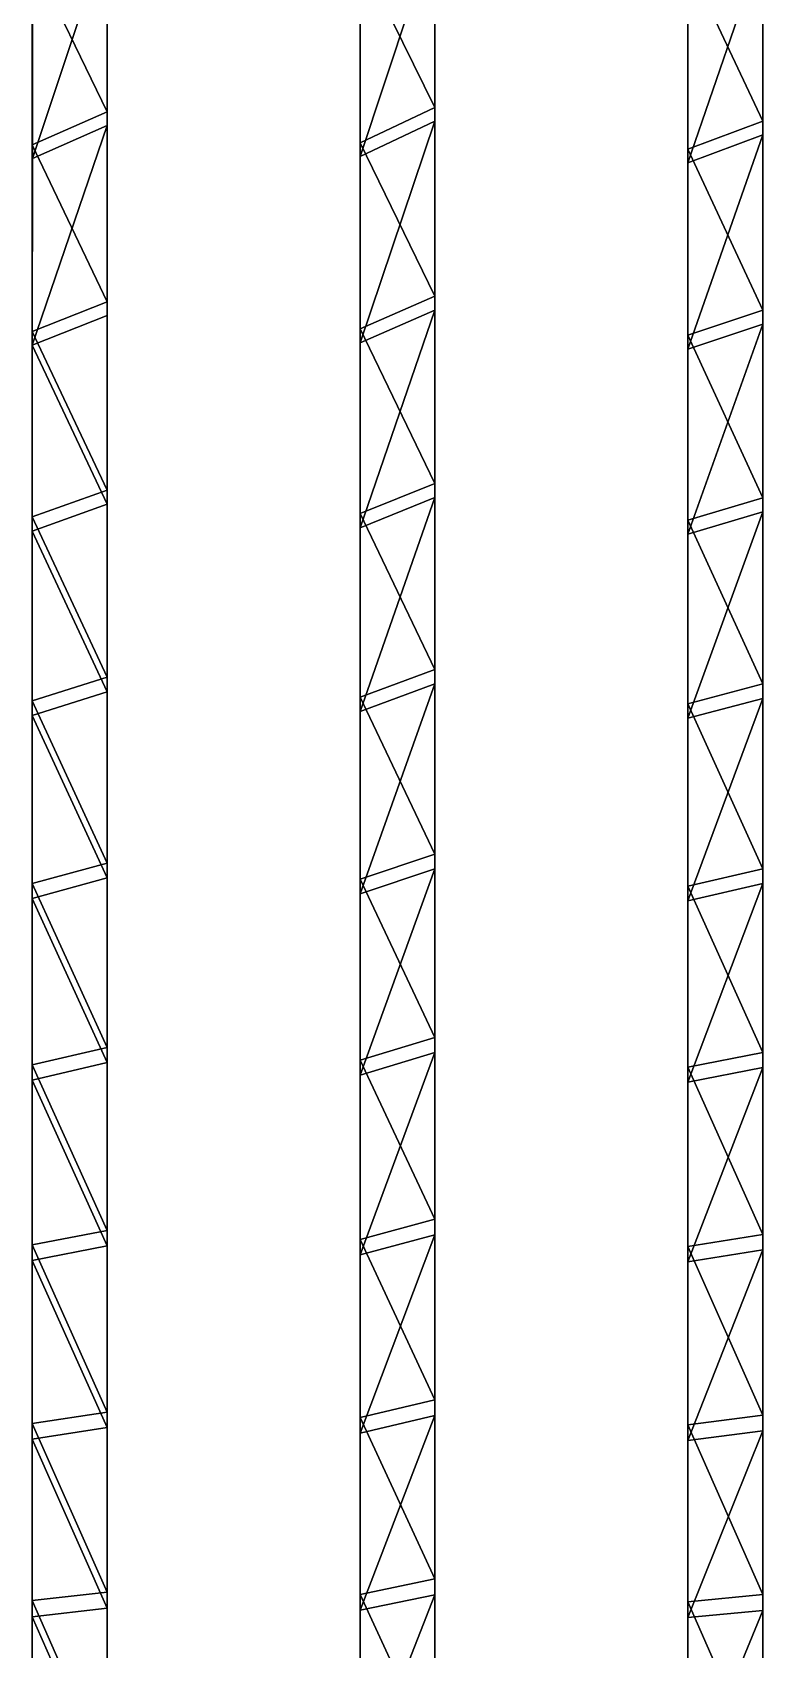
# Model space of a CAD drawing. Header units: inches. Extents: x -754 to 754, y 2181 to 6840.
# Drawn here: x 467 to 727, y 2746 to 3321 of the extents above; entities that cross this region are included whole.
import ezdxf

# ---------------------------------------------------------------- set-up
doc = ezdxf.new("R2010")
doc.units = ezdxf.units.IN
doc.header["$LTSCALE"] = 12.361043
doc.header["$MEASUREMENT"] = 0
for name, color, linetype in [('1', 7, 'CONTINUOUS'), ('12', 7, 'CONTINUOUS'), ('13', 7, 'CONTINUOUS'), ('14', 7, 'CONTINUOUS'), ('22', 7, 'CONTINUOUS'), ('26', 7, 'CONTINUOUS'), ('64', 7, 'CONTINUOUS'), ('65', 7, 'CONTINUOUS'), ('66', 7, 'CONTINUOUS'), ('77', 7, 'CONTINUOUS'), ('78', 7, 'CONTINUOUS'), ('79', 7, 'CONTINUOUS')]:
    doc.layers.add(name, color=color, linetype=linetype)

msp = doc.modelspace()

# ---------------------------------------------------------------- linework, layer by layer
at = {"layer": '1', "color": 7, "linetype": 'CONTINUOUS', "true_color": 0xa89b88}
for points in [[(727, 3289.59, 44933.86), (700.4, 3346.33, 44964.7), (727, 3357.19, 44970.52), (727, 3289.59, 44933.86)], [(700.4, 3279.69, 44928.41), (700.4, 3346.33, 44964.7), (727, 3289.59, 44933.86), (700.4, 3279.69, 44928.41)], [(727, 3222.43, 44896.39), (700.4, 3279.69, 44928.41), (727, 3289.59, 44933.86), (727, 3222.43, 44896.39)], [(700.4, 3213.49, 44891.33), (700.4, 3279.69, 44928.41), (727, 3222.43, 44896.39), (700.4, 3213.49, 44891.33)], [(727, 3155.73, 44858.11), (700.4, 3213.49, 44891.33), (727, 3222.43, 44896.39), (727, 3155.73, 44858.11)], [(700.4, 3147.74, 44853.45), (700.4, 3213.49, 44891.33), (727, 3155.73, 44858.11), (700.4, 3147.74, 44853.45)], [(727, 3089.49, 44819.02), (700.4, 3147.74, 44853.45), (727, 3155.73, 44858.11), (727, 3089.49, 44819.02)], [(700.4, 3082.44, 44814.79), (700.4, 3147.74, 44853.45), (727, 3089.49, 44819.02), (700.4, 3082.44, 44814.79)], [(727, 3023.73, 44779.12), (700.4, 3082.44, 44814.79), (727, 3089.49, 44819.02), (727, 3023.73, 44779.12)], [(700.4, 3017.61, 44775.35), (700.4, 3082.44, 44814.79), (727, 3023.73, 44779.12), (700.4, 3017.61, 44775.35)], [(727, 2958.46, 44738.43), (700.4, 3017.61, 44775.35), (727, 3023.73, 44779.12), (727, 2958.46, 44738.43)], [(700.4, 2953.25, 44735.14), (700.4, 3017.61, 44775.35), (727, 2958.46, 44738.43), (700.4, 2953.25, 44735.14)], [(727, 2893.68, 44696.95), (700.4, 2953.25, 44735.14), (727, 2958.46, 44738.43), (727, 2893.68, 44696.95)], [(700.4, 2889.37, 44694.15), (700.4, 2953.25, 44735.14), (727, 2893.68, 44696.95), (700.4, 2889.37, 44694.15)], [(727, 2829.4, 44654.69), (700.4, 2889.37, 44694.15), (727, 2893.68, 44696.95), (727, 2829.4, 44654.69)], [(700.4, 2825.98, 44652.41), (700.4, 2889.37, 44694.15), (727, 2829.4, 44654.69), (700.4, 2825.98, 44652.41)], [(727, 2765.63, 44611.65), (700.4, 2825.98, 44652.41), (727, 2829.4, 44654.69), (727, 2765.63, 44611.65)], [(700.4, 2763.09, 44609.9), (700.4, 2825.98, 44652.41), (727, 2765.63, 44611.65), (700.4, 2763.09, 44609.9)], [(727, 2702.39, 44567.83), (700.4, 2763.09, 44609.9), (727, 2765.63, 44611.65), (727, 2702.39, 44567.83)], [(700.4, 2700.7, 44566.65), (700.4, 2763.09, 44609.9), (727, 2702.39, 44567.83), (700.4, 2700.7, 44566.65)]]:
    msp.add_3dface(points, dxfattribs=at)
at = {"layer": '12', "color": 7, "linetype": 'CONTINUOUS', "true_color": 0xa89b88}
for points in [[(727, 3284.77, 44942.62), (727, 3352.48, 44979.34), (700.4, 3274.87, 44937.16), (727, 3284.77, 44942.62)], [(727, 3352.48, 44979.34), (700.4, 3341.61, 44973.51), (700.4, 3274.87, 44937.16), (727, 3352.48, 44979.34)], [(727, 3217.49, 44905.08), (727, 3284.77, 44942.62), (700.4, 3208.56, 44900.02), (727, 3217.49, 44905.08)], [(727, 3284.77, 44942.62), (700.4, 3274.87, 44937.16), (700.4, 3208.56, 44900.02), (727, 3284.77, 44942.62)], [(727, 3150.68, 44866.73), (727, 3217.49, 44905.08), (700.4, 3142.7, 44862.08), (727, 3150.68, 44866.73)], [(727, 3217.49, 44905.08), (700.4, 3208.56, 44900.02), (700.4, 3142.7, 44862.08), (727, 3217.49, 44905.08)], [(727, 3084.34, 44827.57), (727, 3150.68, 44866.73), (700.4, 3077.3, 44823.35), (727, 3084.34, 44827.57)], [(727, 3150.68, 44866.73), (700.4, 3142.7, 44862.08), (700.4, 3077.3, 44823.35), (727, 3150.68, 44866.73)], [(727, 3018.49, 44787.62), (727, 3084.34, 44827.57), (700.4, 3012.36, 44783.85), (727, 3018.49, 44787.62)], [(727, 3084.34, 44827.57), (700.4, 3077.3, 44823.35), (700.4, 3012.36, 44783.85), (727, 3084.34, 44827.57)], [(727, 2953.12, 44746.87), (727, 3018.49, 44787.62), (700.4, 2947.9, 44743.58), (727, 2953.12, 44746.87)], [(727, 3018.49, 44787.62), (700.4, 3012.36, 44783.85), (700.4, 2947.9, 44743.58), (727, 3018.49, 44787.62)], [(727, 2888.23, 44705.33), (727, 2953.12, 44746.87), (700.4, 2883.93, 44702.53), (727, 2888.23, 44705.33)], [(727, 2953.12, 44746.87), (700.4, 2947.9, 44743.58), (700.4, 2883.93, 44702.53), (727, 2953.12, 44746.87)], [(727, 2823.85, 44663), (727, 2888.23, 44705.33), (700.4, 2820.43, 44660.72), (727, 2823.85, 44663)], [(727, 2888.23, 44705.33), (700.4, 2883.93, 44702.53), (700.4, 2820.43, 44660.72), (727, 2888.23, 44705.33)], [(727, 2759.98, 44619.89), (727, 2823.85, 44663), (700.4, 2757.43, 44618.15), (727, 2759.98, 44619.89)], [(727, 2823.85, 44663), (700.4, 2820.43, 44660.72), (700.4, 2757.43, 44618.15), (727, 2823.85, 44663)], [(727, 2696.63, 44576), (727, 2759.98, 44619.89), (700.4, 2694.95, 44574.82), (727, 2696.63, 44576)], [(727, 2759.98, 44619.89), (700.4, 2757.43, 44618.15), (700.4, 2694.95, 44574.82), (727, 2759.98, 44619.89)]]:
    msp.add_3dface(points, dxfattribs=at)
at = {"layer": '13', "color": 7, "linetype": 'CONTINUOUS', "true_color": 0xa89b88}
for points in [[(727, 3289.59, 44933.86), (727, 3357.19, 44970.52), (727, 3352.48, 44979.34), (727, 3289.59, 44933.86)], [(727, 3284.77, 44942.62), (727, 3289.59, 44933.86), (727, 3352.48, 44979.34), (727, 3284.77, 44942.62)], [(727, 3222.43, 44896.39), (727, 3289.59, 44933.86), (727, 3284.77, 44942.62), (727, 3222.43, 44896.39)], [(727, 3217.49, 44905.08), (727, 3222.43, 44896.39), (727, 3284.77, 44942.62), (727, 3217.49, 44905.08)], [(727, 3155.73, 44858.11), (727, 3222.43, 44896.39), (727, 3217.49, 44905.08), (727, 3155.73, 44858.11)], [(727, 3150.68, 44866.73), (727, 3155.73, 44858.11), (727, 3217.49, 44905.08), (727, 3150.68, 44866.73)], [(727, 3089.49, 44819.02), (727, 3155.73, 44858.11), (727, 3150.68, 44866.73), (727, 3089.49, 44819.02)], [(727, 3084.34, 44827.57), (727, 3089.49, 44819.02), (727, 3150.68, 44866.73), (727, 3084.34, 44827.57)], [(727, 3023.73, 44779.12), (727, 3089.49, 44819.02), (727, 3084.34, 44827.57), (727, 3023.73, 44779.12)], [(727, 3018.49, 44787.62), (727, 3023.73, 44779.12), (727, 3084.34, 44827.57), (727, 3018.49, 44787.62)], [(727, 2958.46, 44738.43), (727, 3023.73, 44779.12), (727, 3018.49, 44787.62), (727, 2958.46, 44738.43)], [(727, 2953.12, 44746.87), (727, 2958.46, 44738.43), (727, 3018.49, 44787.62), (727, 2953.12, 44746.87)], [(727, 2893.68, 44696.95), (727, 2958.46, 44738.43), (727, 2953.12, 44746.87), (727, 2893.68, 44696.95)], [(727, 2888.23, 44705.33), (727, 2893.68, 44696.95), (727, 2953.12, 44746.87), (727, 2888.23, 44705.33)], [(727, 2829.4, 44654.69), (727, 2893.68, 44696.95), (727, 2888.23, 44705.33), (727, 2829.4, 44654.69)], [(727, 2823.85, 44663), (727, 2829.4, 44654.69), (727, 2888.23, 44705.33), (727, 2823.85, 44663)], [(727, 2765.63, 44611.65), (727, 2829.4, 44654.69), (727, 2823.85, 44663), (727, 2765.63, 44611.65)], [(727, 2759.98, 44619.89), (727, 2765.63, 44611.65), (727, 2823.85, 44663), (727, 2759.98, 44619.89)], [(727, 2702.39, 44567.83), (727, 2765.63, 44611.65), (727, 2759.98, 44619.89), (727, 2702.39, 44567.83)], [(727, 2696.63, 44576), (727, 2702.39, 44567.83), (727, 2759.98, 44619.89), (727, 2696.63, 44576)]]:
    msp.add_3dface(points, dxfattribs=at)
at = {"layer": '14', "color": 7, "linetype": 'CONTINUOUS', "true_color": 0xa89b88}
for points in [[(700.4, 3346.33, 44964.7), (700.4, 3279.69, 44928.41), (700.4, 3274.87, 44937.16), (700.4, 3346.33, 44964.7)], [(700.4, 3341.61, 44973.51), (700.4, 3346.33, 44964.7), (700.4, 3274.87, 44937.16), (700.4, 3341.61, 44973.51)], [(700.4, 3279.69, 44928.41), (700.4, 3213.49, 44891.33), (700.4, 3208.56, 44900.02), (700.4, 3279.69, 44928.41)], [(700.4, 3274.87, 44937.16), (700.4, 3279.69, 44928.41), (700.4, 3208.56, 44900.02), (700.4, 3274.87, 44937.16)], [(700.4, 3213.49, 44891.33), (700.4, 3147.74, 44853.45), (700.4, 3208.56, 44900.02), (700.4, 3213.49, 44891.33)], [(700.4, 3208.56, 44900.02), (700.4, 3147.74, 44853.45), (700.4, 3142.7, 44862.08), (700.4, 3208.56, 44900.02)], [(700.4, 3147.74, 44853.45), (700.4, 3082.44, 44814.79), (700.4, 3142.7, 44862.08), (700.4, 3147.74, 44853.45)], [(700.4, 3142.7, 44862.08), (700.4, 3082.44, 44814.79), (700.4, 3077.3, 44823.35), (700.4, 3142.7, 44862.08)], [(700.4, 3082.44, 44814.79), (700.4, 3017.61, 44775.35), (700.4, 3077.3, 44823.35), (700.4, 3082.44, 44814.79)], [(700.4, 3077.3, 44823.35), (700.4, 3017.61, 44775.35), (700.4, 3012.36, 44783.85), (700.4, 3077.3, 44823.35)], [(700.4, 3017.61, 44775.35), (700.4, 2953.25, 44735.14), (700.4, 3012.36, 44783.85), (700.4, 3017.61, 44775.35)], [(700.4, 3012.36, 44783.85), (700.4, 2953.25, 44735.14), (700.4, 2947.9, 44743.58), (700.4, 3012.36, 44783.85)], [(700.4, 2953.25, 44735.14), (700.4, 2889.37, 44694.15), (700.4, 2947.9, 44743.58), (700.4, 2953.25, 44735.14)], [(700.4, 2947.9, 44743.58), (700.4, 2889.37, 44694.15), (700.4, 2883.93, 44702.53), (700.4, 2947.9, 44743.58)], [(700.4, 2889.37, 44694.15), (700.4, 2825.98, 44652.41), (700.4, 2883.93, 44702.53), (700.4, 2889.37, 44694.15)], [(700.4, 2883.93, 44702.53), (700.4, 2825.98, 44652.41), (700.4, 2820.43, 44660.72), (700.4, 2883.93, 44702.53)], [(700.4, 2825.98, 44652.41), (700.4, 2763.09, 44609.9), (700.4, 2820.43, 44660.72), (700.4, 2825.98, 44652.41)], [(700.4, 2820.43, 44660.72), (700.4, 2763.09, 44609.9), (700.4, 2757.43, 44618.15), (700.4, 2820.43, 44660.72)], [(700.4, 2763.09, 44609.9), (700.4, 2700.7, 44566.65), (700.4, 2757.43, 44618.15), (700.4, 2763.09, 44609.9)], [(700.4, 2757.43, 44618.15), (700.4, 2700.7, 44566.65), (700.4, 2694.95, 44574.82), (700.4, 2757.43, 44618.15)]]:
    msp.add_3dface(points, dxfattribs=at)
at = {"layer": '22', "color": 7, "linetype": 'CONTINUOUS', "true_color": 0xa89b88}
for points in [[(610.3, 3294.46, 44936.55), (583.7, 3348.53, 44965.89), (610.3, 3361.98, 44973.08), (610.3, 3294.46, 44936.55)], [(583.7, 3281.93, 44929.65), (583.7, 3348.53, 44965.89), (610.3, 3294.46, 44936.55), (583.7, 3281.93, 44929.65)], [(610.3, 3227.4, 44899.21), (583.7, 3281.93, 44929.65), (610.3, 3294.46, 44936.55), (610.3, 3227.4, 44899.21)], [(583.7, 3215.78, 44892.63), (583.7, 3281.93, 44929.65), (610.3, 3227.4, 44899.21), (583.7, 3215.78, 44892.63)], [(610.3, 3160.79, 44861.06), (583.7, 3215.78, 44892.63), (610.3, 3227.4, 44899.21), (610.3, 3160.79, 44861.06)], [(583.7, 3150.07, 44854.82), (583.7, 3215.78, 44892.63), (610.3, 3160.79, 44861.06), (583.7, 3150.07, 44854.82)], [(610.3, 3094.64, 44822.1), (583.7, 3150.07, 44854.82), (610.3, 3160.79, 44861.06), (610.3, 3094.64, 44822.1)], [(583.7, 3084.82, 44816.23), (583.7, 3150.07, 44854.82), (610.3, 3094.64, 44822.1), (583.7, 3084.82, 44816.23)], [(610.3, 3028.97, 44782.35), (583.7, 3084.82, 44816.23), (610.3, 3094.64, 44822.1), (610.3, 3028.97, 44782.35)], [(583.7, 3020.03, 44776.86), (583.7, 3084.82, 44816.23), (610.3, 3028.97, 44782.35), (583.7, 3020.03, 44776.86)], [(610.3, 2963.78, 44741.81), (583.7, 3020.03, 44776.86), (610.3, 3028.97, 44782.35), (610.3, 2963.78, 44741.81)], [(583.7, 2955.72, 44736.71), (583.7, 3020.03, 44776.86), (610.3, 2963.78, 44741.81), (583.7, 2955.72, 44736.71)], [(610.3, 2899.09, 44700.48), (583.7, 2955.72, 44736.71), (610.3, 2963.78, 44741.81), (610.3, 2899.09, 44700.48)], [(583.7, 2891.89, 44695.8), (583.7, 2955.72, 44736.71), (610.3, 2899.09, 44700.48), (583.7, 2891.89, 44695.8)], [(610.3, 2834.9, 44658.36), (583.7, 2891.89, 44695.8), (610.3, 2899.09, 44700.48), (610.3, 2834.9, 44658.36)], [(583.7, 2828.54, 44654.13), (583.7, 2891.89, 44695.8), (610.3, 2834.9, 44658.36), (583.7, 2828.54, 44654.13)], [(610.3, 2771.22, 44615.47), (583.7, 2828.54, 44654.13), (610.3, 2834.9, 44658.36), (610.3, 2771.22, 44615.47)], [(583.7, 2765.7, 44611.71), (583.7, 2828.54, 44654.13), (610.3, 2771.22, 44615.47), (583.7, 2765.7, 44611.71)], [(610.3, 2708.06, 44571.81), (583.7, 2765.7, 44611.71), (610.3, 2771.22, 44615.47), (610.3, 2708.06, 44571.81)], [(583.7, 2703.37, 44568.53), (583.7, 2765.7, 44611.71), (610.3, 2708.06, 44571.81), (583.7, 2703.37, 44568.53)]]:
    msp.add_3dface(points, dxfattribs=at)
at = {"layer": '26', "color": 7, "linetype": 'CONTINUOUS', "true_color": 0xa89b88}
for points in [[(493.6, 3292.93, 44935.69), (467, 3348.03, 44965.6), (493.6, 3360.87, 44972.47), (493.6, 3292.93, 44935.69)], [(467, 3281.23, 44929.25), (467, 3348.03, 44965.6), (493.6, 3292.93, 44935.69), (467, 3281.23, 44929.25)], [(493.6, 3225.44, 44898.09), (467, 3281.23, 44929.25), (493.6, 3292.93, 44935.69), (493.6, 3225.44, 44898.09)], [(467, 3214.88, 44892.1), (467, 3281.23, 44929.25), (493.6, 3225.44, 44898.09), (467, 3214.88, 44892.1)], [(493.6, 3158.41, 44859.66), (467, 3214.88, 44892.1), (493.6, 3225.44, 44898.09), (493.6, 3158.41, 44859.66)], [(467, 3148.97, 44854.16), (467, 3214.88, 44892.1), (493.6, 3158.41, 44859.66), (467, 3148.97, 44854.16)], [(493.6, 3091.86, 44820.42), (467, 3148.97, 44854.16), (493.6, 3158.41, 44859.66), (493.6, 3091.86, 44820.42)], [(467, 3083.53, 44815.43), (467, 3148.97, 44854.16), (493.6, 3091.86, 44820.42), (467, 3083.53, 44815.43)], [(493.6, 3025.78, 44780.38), (467, 3083.53, 44815.43), (493.6, 3091.86, 44820.42), (493.6, 3025.78, 44780.38)], [(467, 3018.55, 44775.92), (467, 3083.53, 44815.43), (493.6, 3025.78, 44780.38), (467, 3018.55, 44775.92)], [(493.6, 2960.2, 44739.53), (467, 3018.55, 44775.92), (493.6, 3025.78, 44780.38), (493.6, 2960.2, 44739.53)], [(467, 2954.04, 44735.64), (467, 3018.55, 44775.92), (493.6, 2960.2, 44739.53), (467, 2954.04, 44735.64)], [(493.6, 2895.11, 44697.88), (467, 2954.04, 44735.64), (493.6, 2960.2, 44739.53), (493.6, 2895.11, 44697.88)], [(467, 2890.02, 44694.58), (467, 2954.04, 44735.64), (493.6, 2895.11, 44697.88), (467, 2890.02, 44694.58)], [(493.6, 2830.54, 44655.44), (467, 2890.02, 44694.58), (493.6, 2895.11, 44697.88), (493.6, 2830.54, 44655.44)], [(467, 2826.5, 44652.75), (467, 2890.02, 44694.58), (493.6, 2830.54, 44655.44), (467, 2826.5, 44652.75)], [(493.6, 2766.48, 44612.22), (467, 2826.5, 44652.75), (493.6, 2830.54, 44655.44), (493.6, 2766.48, 44612.22)], [(467, 2763.47, 44610.16), (467, 2826.5, 44652.75), (493.6, 2766.48, 44612.22), (467, 2763.47, 44610.16)], [(493.6, 2702.94, 44568.22), (467, 2763.47, 44610.16), (493.6, 2766.48, 44612.22), (493.6, 2702.94, 44568.22)], [(467, 2700.95, 44566.82), (467, 2763.47, 44610.16), (493.6, 2702.94, 44568.22), (467, 2700.95, 44566.82)]]:
    msp.add_3dface(points, dxfattribs=at)
at = {"layer": '64', "color": 7, "linetype": 'CONTINUOUS', "true_color": 0xa89b88}
for points in [[(583.71, 3343.82, 44974.7), (583.71, 3277.12, 44938.42), (610.29, 3357.27, 44981.9), (583.71, 3343.82, 44974.7)], [(583.71, 3277.12, 44938.42), (610.29, 3289.64, 44945.31), (610.29, 3357.27, 44981.9), (583.71, 3277.12, 44938.42)], [(583.71, 3277.12, 44938.42), (583.7, 3210.86, 44901.34), (610.29, 3289.64, 44945.31), (583.71, 3277.12, 44938.42)], [(583.7, 3210.86, 44901.34), (610.29, 3222.47, 44907.91), (610.29, 3289.64, 44945.31), (583.7, 3210.86, 44901.34)], [(583.7, 3210.86, 44901.34), (583.7, 3145.05, 44863.47), (610.29, 3222.47, 44907.91), (583.7, 3210.86, 44901.34)], [(583.7, 3145.05, 44863.47), (610.3, 3155.76, 44869.7), (610.29, 3222.47, 44907.91), (583.7, 3145.05, 44863.47)], [(583.7, 3145.05, 44863.47), (583.7, 3079.69, 44824.81), (610.3, 3155.76, 44869.7), (583.7, 3145.05, 44863.47)], [(583.7, 3079.69, 44824.81), (610.3, 3089.51, 44830.68), (610.3, 3155.76, 44869.7), (583.7, 3079.69, 44824.81)], [(583.7, 3079.69, 44824.81), (583.7, 3014.8, 44785.37), (610.3, 3089.51, 44830.68), (583.7, 3079.69, 44824.81)], [(583.7, 3014.8, 44785.37), (610.3, 3023.73, 44790.86), (610.3, 3089.51, 44830.68), (583.7, 3014.8, 44785.37)], [(583.7, 3014.8, 44785.37), (583.7, 2950.38, 44745.16), (610.3, 3023.73, 44790.86), (583.7, 3014.8, 44785.37)], [(583.7, 2950.38, 44745.16), (610.3, 2958.42, 44750.24), (610.3, 3023.73, 44790.86), (583.7, 2950.38, 44745.16)], [(583.7, 2950.38, 44745.16), (583.7, 2886.44, 44704.18), (610.3, 2958.42, 44750.24), (583.7, 2950.38, 44745.16)], [(583.7, 2886.44, 44704.18), (610.3, 2893.61, 44708.82), (610.3, 2958.42, 44750.24), (583.7, 2886.44, 44704.18)], [(583.7, 2886.44, 44704.18), (583.7, 2823, 44662.43), (610.3, 2893.61, 44708.82), (583.7, 2886.44, 44704.18)], [(583.7, 2823, 44662.43), (610.3, 2829.29, 44666.63), (610.3, 2893.61, 44708.82), (583.7, 2823, 44662.43)], [(583.7, 2823, 44662.43), (583.7, 2760.06, 44619.94), (610.3, 2829.29, 44666.63), (583.7, 2823, 44662.43)], [(583.7, 2760.06, 44619.94), (610.3, 2765.49, 44623.65), (610.3, 2829.29, 44666.63), (583.7, 2760.06, 44619.94)], [(583.7, 2760.06, 44619.94), (583.7, 2697.63, 44576.7), (610.3, 2765.49, 44623.65), (583.7, 2760.06, 44619.94)], [(583.7, 2697.63, 44576.7), (610.3, 2702.21, 44579.91), (610.3, 2765.49, 44623.65), (583.7, 2697.63, 44576.7)]]:
    msp.add_3dface(points, dxfattribs=at)
at = {"layer": '65', "color": 7, "linetype": 'CONTINUOUS', "true_color": 0xa89b88}
for points in [[(583.7, 3348.53, 44965.89), (583.7, 3281.93, 44929.65), (583.71, 3277.12, 44938.42), (583.7, 3348.53, 44965.89)], [(583.71, 3343.82, 44974.7), (583.7, 3348.53, 44965.89), (583.71, 3277.12, 44938.42), (583.71, 3343.82, 44974.7)], [(583.7, 3281.93, 44929.65), (583.7, 3215.78, 44892.63), (583.7, 3210.86, 44901.34), (583.7, 3281.93, 44929.65)], [(583.71, 3277.12, 44938.42), (583.7, 3281.93, 44929.65), (583.7, 3210.86, 44901.34), (583.71, 3277.12, 44938.42)], [(583.7, 3215.78, 44892.63), (583.7, 3150.07, 44854.82), (583.7, 3145.05, 44863.47), (583.7, 3215.78, 44892.63)], [(583.7, 3210.86, 44901.34), (583.7, 3215.78, 44892.63), (583.7, 3145.05, 44863.47), (583.7, 3210.86, 44901.34)], [(583.7, 3150.07, 44854.82), (583.7, 3084.82, 44816.23), (583.7, 3079.69, 44824.81), (583.7, 3150.07, 44854.82)], [(583.7, 3145.05, 44863.47), (583.7, 3150.07, 44854.82), (583.7, 3079.69, 44824.81), (583.7, 3145.05, 44863.47)], [(583.7, 3084.82, 44816.23), (583.7, 3020.03, 44776.86), (583.7, 3014.8, 44785.37), (583.7, 3084.82, 44816.23)], [(583.7, 3079.69, 44824.81), (583.7, 3084.82, 44816.23), (583.7, 3014.8, 44785.37), (583.7, 3079.69, 44824.81)], [(583.7, 3020.03, 44776.86), (583.7, 2955.72, 44736.71), (583.7, 3014.8, 44785.37), (583.7, 3020.03, 44776.86)], [(583.7, 3014.8, 44785.37), (583.7, 2955.72, 44736.71), (583.7, 2950.38, 44745.16), (583.7, 3014.8, 44785.37)], [(583.7, 2955.72, 44736.71), (583.7, 2891.89, 44695.8), (583.7, 2950.38, 44745.16), (583.7, 2955.72, 44736.71)], [(583.7, 2950.38, 44745.16), (583.7, 2891.89, 44695.8), (583.7, 2886.44, 44704.18), (583.7, 2950.38, 44745.16)], [(583.7, 2891.89, 44695.8), (583.7, 2828.54, 44654.13), (583.7, 2886.44, 44704.18), (583.7, 2891.89, 44695.8)], [(583.7, 2886.44, 44704.18), (583.7, 2828.54, 44654.13), (583.7, 2823, 44662.43), (583.7, 2886.44, 44704.18)], [(583.7, 2828.54, 44654.13), (583.7, 2765.7, 44611.71), (583.7, 2823, 44662.43), (583.7, 2828.54, 44654.13)], [(583.7, 2823, 44662.43), (583.7, 2765.7, 44611.71), (583.7, 2760.06, 44619.94), (583.7, 2823, 44662.43)], [(583.7, 2765.7, 44611.71), (583.7, 2703.37, 44568.53), (583.7, 2760.06, 44619.94), (583.7, 2765.7, 44611.71)], [(583.7, 2760.06, 44619.94), (583.7, 2703.37, 44568.53), (583.7, 2697.63, 44576.7), (583.7, 2760.06, 44619.94)]]:
    msp.add_3dface(points, dxfattribs=at)
at = {"layer": '66', "color": 7, "linetype": 'CONTINUOUS', "true_color": 0xa89b88}
for points in [[(610.3, 3294.46, 44936.55), (610.3, 3361.98, 44973.08), (610.29, 3357.27, 44981.9), (610.3, 3294.46, 44936.55)], [(610.29, 3289.64, 44945.31), (610.3, 3294.46, 44936.55), (610.29, 3357.27, 44981.9), (610.29, 3289.64, 44945.31)], [(610.3, 3227.4, 44899.21), (610.3, 3294.46, 44936.55), (610.29, 3289.64, 44945.31), (610.3, 3227.4, 44899.21)], [(610.29, 3222.47, 44907.91), (610.3, 3227.4, 44899.21), (610.29, 3289.64, 44945.31), (610.29, 3222.47, 44907.91)], [(610.3, 3160.79, 44861.06), (610.3, 3227.4, 44899.21), (610.29, 3222.47, 44907.91), (610.3, 3160.79, 44861.06)], [(610.3, 3155.76, 44869.7), (610.3, 3160.79, 44861.06), (610.29, 3222.47, 44907.91), (610.3, 3155.76, 44869.7)], [(610.3, 3094.64, 44822.1), (610.3, 3160.79, 44861.06), (610.3, 3155.76, 44869.7), (610.3, 3094.64, 44822.1)], [(610.3, 3089.51, 44830.68), (610.3, 3094.64, 44822.1), (610.3, 3155.76, 44869.7), (610.3, 3089.51, 44830.68)], [(610.3, 3028.97, 44782.35), (610.3, 3094.64, 44822.1), (610.3, 3089.51, 44830.68), (610.3, 3028.97, 44782.35)], [(610.3, 3023.73, 44790.86), (610.3, 3028.97, 44782.35), (610.3, 3089.51, 44830.68), (610.3, 3023.73, 44790.86)], [(610.3, 2963.78, 44741.81), (610.3, 3028.97, 44782.35), (610.3, 3023.73, 44790.86), (610.3, 2963.78, 44741.81)], [(610.3, 2958.42, 44750.24), (610.3, 2963.78, 44741.81), (610.3, 3023.73, 44790.86), (610.3, 2958.42, 44750.24)], [(610.3, 2899.09, 44700.48), (610.3, 2963.78, 44741.81), (610.3, 2958.42, 44750.24), (610.3, 2899.09, 44700.48)], [(610.3, 2893.61, 44708.82), (610.3, 2899.09, 44700.48), (610.3, 2958.42, 44750.24), (610.3, 2893.61, 44708.82)], [(610.3, 2834.9, 44658.36), (610.3, 2899.09, 44700.48), (610.3, 2893.61, 44708.82), (610.3, 2834.9, 44658.36)], [(610.3, 2829.29, 44666.63), (610.3, 2834.9, 44658.36), (610.3, 2893.61, 44708.82), (610.3, 2829.29, 44666.63)], [(610.3, 2771.22, 44615.47), (610.3, 2834.9, 44658.36), (610.3, 2829.29, 44666.63), (610.3, 2771.22, 44615.47)], [(610.3, 2765.49, 44623.65), (610.3, 2771.22, 44615.47), (610.3, 2829.29, 44666.63), (610.3, 2765.49, 44623.65)], [(610.3, 2708.06, 44571.81), (610.3, 2771.22, 44615.47), (610.3, 2765.49, 44623.65), (610.3, 2708.06, 44571.81)], [(610.3, 2702.21, 44579.91), (610.3, 2708.06, 44571.81), (610.3, 2765.49, 44623.65), (610.3, 2702.21, 44579.91)]]:
    msp.add_3dface(points, dxfattribs=at)
at = {"layer": '77', "color": 7, "linetype": 'CONTINUOUS', "true_color": 0xa89b88}
for points in [[(467.01, 3343.35, 44974.44), (467.01, 3276.41, 44938.01), (493.59, 3356.15, 44981.29), (467.01, 3343.35, 44974.44)], [(467.01, 3276.41, 44938.01), (493.59, 3288.1, 44944.45), (493.59, 3356.15, 44981.29), (467.01, 3276.41, 44938.01)], [(467.01, 3276.41, 44938.01), (467, 3209.92, 44900.79), (493.59, 3288.1, 44944.45), (467.01, 3276.41, 44938.01)], [(467, 3209.92, 44900.79), (493.6, 3220.51, 44906.79), (493.59, 3288.1, 44944.45), (467, 3209.92, 44900.79)], [(467, 3209.92, 44900.79), (493.6, 3153.38, 44868.3), (493.6, 3220.51, 44906.79), (467, 3209.92, 44900.79)], [(467, 3209.92, 44900.79), (467, 3143.88, 44862.77), (493.6, 3153.38, 44868.3), (467, 3209.92, 44900.79)], [(467, 3143.88, 44862.77), (493.6, 3086.72, 44829), (493.6, 3153.38, 44868.3), (467, 3143.88, 44862.77)], [(467, 3143.88, 44862.77), (467, 3078.31, 44823.96), (493.6, 3086.72, 44829), (467, 3143.88, 44862.77)], [(467, 3078.31, 44823.96), (493.6, 3020.54, 44788.89), (493.6, 3086.72, 44829), (467, 3078.31, 44823.96)], [(467, 3078.31, 44823.96), (467, 3013.21, 44784.38), (493.6, 3020.54, 44788.89), (467, 3078.31, 44823.96)], [(467, 3013.21, 44784.38), (493.6, 2954.85, 44747.97), (493.6, 3020.54, 44788.89), (467, 3013.21, 44784.38)], [(467, 3013.21, 44784.38), (467, 2948.6, 44744.02), (493.6, 2954.85, 44747.97), (467, 3013.21, 44784.38)], [(467, 2948.6, 44744.02), (493.6, 2889.67, 44706.26), (493.6, 2954.85, 44747.97), (467, 2948.6, 44744.02)], [(467, 2948.6, 44744.02), (467, 2884.48, 44702.89), (493.6, 2889.67, 44706.26), (467, 2948.6, 44744.02)], [(467, 2884.48, 44702.89), (493.6, 2824.99, 44663.76), (493.6, 2889.67, 44706.26), (467, 2884.48, 44702.89)], [(467, 2884.48, 44702.89), (467, 2820.85, 44661), (493.6, 2824.99, 44663.76), (467, 2884.48, 44702.89)], [(467, 2820.85, 44661), (493.6, 2760.83, 44620.47), (493.6, 2824.99, 44663.76), (467, 2820.85, 44661)], [(467, 2820.85, 44661), (467, 2757.72, 44618.34), (493.6, 2760.83, 44620.47), (467, 2820.85, 44661)], [(467, 2757.72, 44618.34), (493.6, 2697.19, 44576.4), (493.6, 2760.83, 44620.47), (467, 2757.72, 44618.34)], [(467, 2757.72, 44618.34), (467, 2695.12, 44574.95), (493.6, 2697.19, 44576.4), (467, 2757.72, 44618.34)]]:
    msp.add_3dface(points, dxfattribs=at)
at = {"layer": '78', "color": 7, "linetype": 'CONTINUOUS', "true_color": 0xa89b88}
for points in [[(467, 3348.03, 44965.6), (467, 3281.23, 44929.25), (467.01, 3276.41, 44938.01), (467, 3348.03, 44965.6)], [(467.01, 3343.35, 44974.44), (467, 3348.03, 44965.6), (467.01, 3276.41, 44938.01), (467.01, 3343.35, 44974.44)], [(467, 3281.23, 44929.25), (467, 3214.88, 44892.1), (467.01, 3276.41, 44938.01), (467, 3281.23, 44929.25)], [(467.01, 3276.41, 44938.01), (467, 3214.88, 44892.1), (467, 3209.92, 44900.79), (467.01, 3276.41, 44938.01)], [(467, 3214.88, 44892.1), (467, 3148.97, 44854.16), (467, 3209.92, 44900.79), (467, 3214.88, 44892.1)], [(467, 3209.92, 44900.79), (467, 3148.97, 44854.16), (467, 3143.88, 44862.77), (467, 3209.92, 44900.79)], [(467, 3148.97, 44854.16), (467, 3083.53, 44815.43), (467, 3143.88, 44862.77), (467, 3148.97, 44854.16)], [(467, 3143.88, 44862.77), (467, 3083.53, 44815.43), (467, 3078.31, 44823.96), (467, 3143.88, 44862.77)], [(467, 3083.53, 44815.43), (467, 3018.55, 44775.92), (467, 3078.31, 44823.96), (467, 3083.53, 44815.43)], [(467, 3078.31, 44823.96), (467, 3018.55, 44775.92), (467, 3013.21, 44784.38), (467, 3078.31, 44823.96)], [(467, 3018.55, 44775.92), (467, 2954.04, 44735.64), (467, 3013.21, 44784.38), (467, 3018.55, 44775.92)], [(467, 3013.21, 44784.38), (467, 2954.04, 44735.64), (467, 2948.6, 44744.02), (467, 3013.21, 44784.38)], [(467, 2954.04, 44735.64), (467, 2890.02, 44694.58), (467, 2948.6, 44744.02), (467, 2954.04, 44735.64)], [(467, 2948.6, 44744.02), (467, 2890.02, 44694.58), (467, 2884.48, 44702.89), (467, 2948.6, 44744.02)], [(467, 2890.02, 44694.58), (467, 2826.5, 44652.75), (467, 2884.48, 44702.89), (467, 2890.02, 44694.58)], [(467, 2884.48, 44702.89), (467, 2826.5, 44652.75), (467, 2820.85, 44661), (467, 2884.48, 44702.89)], [(467, 2826.5, 44652.75), (467, 2763.47, 44610.16), (467, 2820.85, 44661), (467, 2826.5, 44652.75)], [(467, 2820.85, 44661), (467, 2763.47, 44610.16), (467, 2757.72, 44618.34), (467, 2820.85, 44661)], [(467, 2763.47, 44610.16), (467, 2700.95, 44566.82), (467, 2757.72, 44618.34), (467, 2763.47, 44610.16)], [(467, 2757.72, 44618.34), (467, 2700.95, 44566.82), (467, 2695.12, 44574.95), (467, 2757.72, 44618.34)]]:
    msp.add_3dface(points, dxfattribs=at)
at = {"layer": '79', "color": 7, "linetype": 'CONTINUOUS', "true_color": 0xa89b88}
for points in [[(493.6, 3292.93, 44935.69), (493.6, 3360.87, 44972.47), (493.59, 3356.15, 44981.29), (493.6, 3292.93, 44935.69)], [(493.59, 3288.1, 44944.45), (493.6, 3292.93, 44935.69), (493.59, 3356.15, 44981.29), (493.59, 3288.1, 44944.45)], [(493.6, 3225.44, 44898.09), (493.6, 3292.93, 44935.69), (493.59, 3288.1, 44944.45), (493.6, 3225.44, 44898.09)], [(493.6, 3220.51, 44906.79), (493.6, 3225.44, 44898.09), (493.59, 3288.1, 44944.45), (493.6, 3220.51, 44906.79)], [(493.6, 3158.41, 44859.66), (493.6, 3225.44, 44898.09), (493.6, 3220.51, 44906.79), (493.6, 3158.41, 44859.66)], [(493.6, 3153.38, 44868.3), (493.6, 3158.41, 44859.66), (493.6, 3220.51, 44906.79), (493.6, 3153.38, 44868.3)], [(493.6, 3091.86, 44820.42), (493.6, 3158.41, 44859.66), (493.6, 3153.38, 44868.3), (493.6, 3091.86, 44820.42)], [(493.6, 3086.72, 44829), (493.6, 3091.86, 44820.42), (493.6, 3153.38, 44868.3), (493.6, 3086.72, 44829)], [(493.6, 3025.78, 44780.38), (493.6, 3091.86, 44820.42), (493.6, 3086.72, 44829), (493.6, 3025.78, 44780.38)], [(493.6, 3020.54, 44788.89), (493.6, 3025.78, 44780.38), (493.6, 3086.72, 44829), (493.6, 3020.54, 44788.89)], [(493.6, 2960.2, 44739.53), (493.6, 3025.78, 44780.38), (493.6, 3020.54, 44788.89), (493.6, 2960.2, 44739.53)], [(493.6, 2954.85, 44747.97), (493.6, 2960.2, 44739.53), (493.6, 3020.54, 44788.89), (493.6, 2954.85, 44747.97)], [(493.6, 2895.11, 44697.88), (493.6, 2960.2, 44739.53), (493.6, 2954.85, 44747.97), (493.6, 2895.11, 44697.88)], [(493.6, 2889.67, 44706.26), (493.6, 2895.11, 44697.88), (493.6, 2954.85, 44747.97), (493.6, 2889.67, 44706.26)], [(493.6, 2830.54, 44655.44), (493.6, 2895.11, 44697.88), (493.6, 2889.67, 44706.26), (493.6, 2830.54, 44655.44)], [(493.6, 2824.99, 44663.76), (493.6, 2830.54, 44655.44), (493.6, 2889.67, 44706.26), (493.6, 2824.99, 44663.76)], [(493.6, 2766.48, 44612.22), (493.6, 2830.54, 44655.44), (493.6, 2824.99, 44663.76), (493.6, 2766.48, 44612.22)], [(493.6, 2760.83, 44620.47), (493.6, 2766.48, 44612.22), (493.6, 2824.99, 44663.76), (493.6, 2760.83, 44620.47)], [(493.6, 2702.94, 44568.22), (493.6, 2766.48, 44612.22), (493.6, 2760.83, 44620.47), (493.6, 2702.94, 44568.22)], [(493.6, 2697.19, 44576.4), (493.6, 2702.94, 44568.22), (493.6, 2760.83, 44620.47), (493.6, 2697.19, 44576.4)]]:
    msp.add_3dface(points, dxfattribs=at)

doc.saveas('drawing.dxf')
